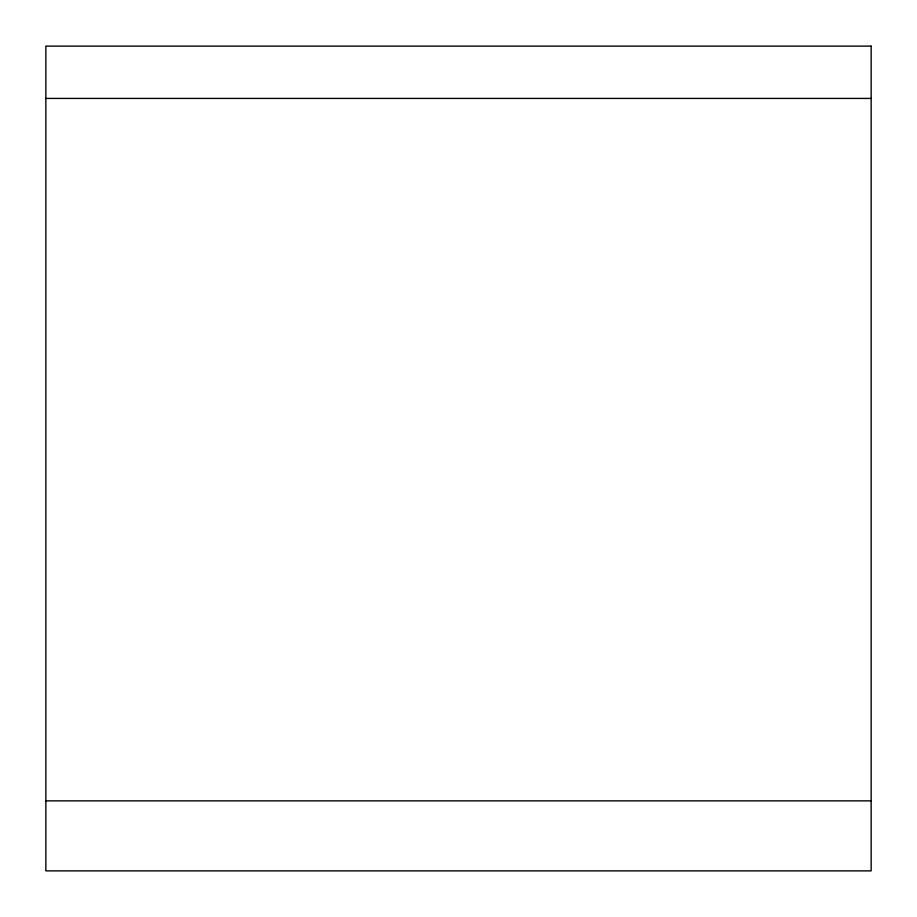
<?xml version="1.0" encoding="UTF-8"?>
<svg xmlns="http://www.w3.org/2000/svg" width="917" height="917" viewBox="0 0 917 917"><rect width="100%" height="100%" fill="white"/><g stroke="black" fill="none" stroke-linecap="round" stroke-linejoin="round"><path stroke-width="1.38" d="M45.85 98.428L871.15 98.428M45.85 800.862L871.15 800.862M871.15 46.125L45.85 46.125L45.85 870.875L871.15 870.875L871.15 46.125"/></g></svg>
